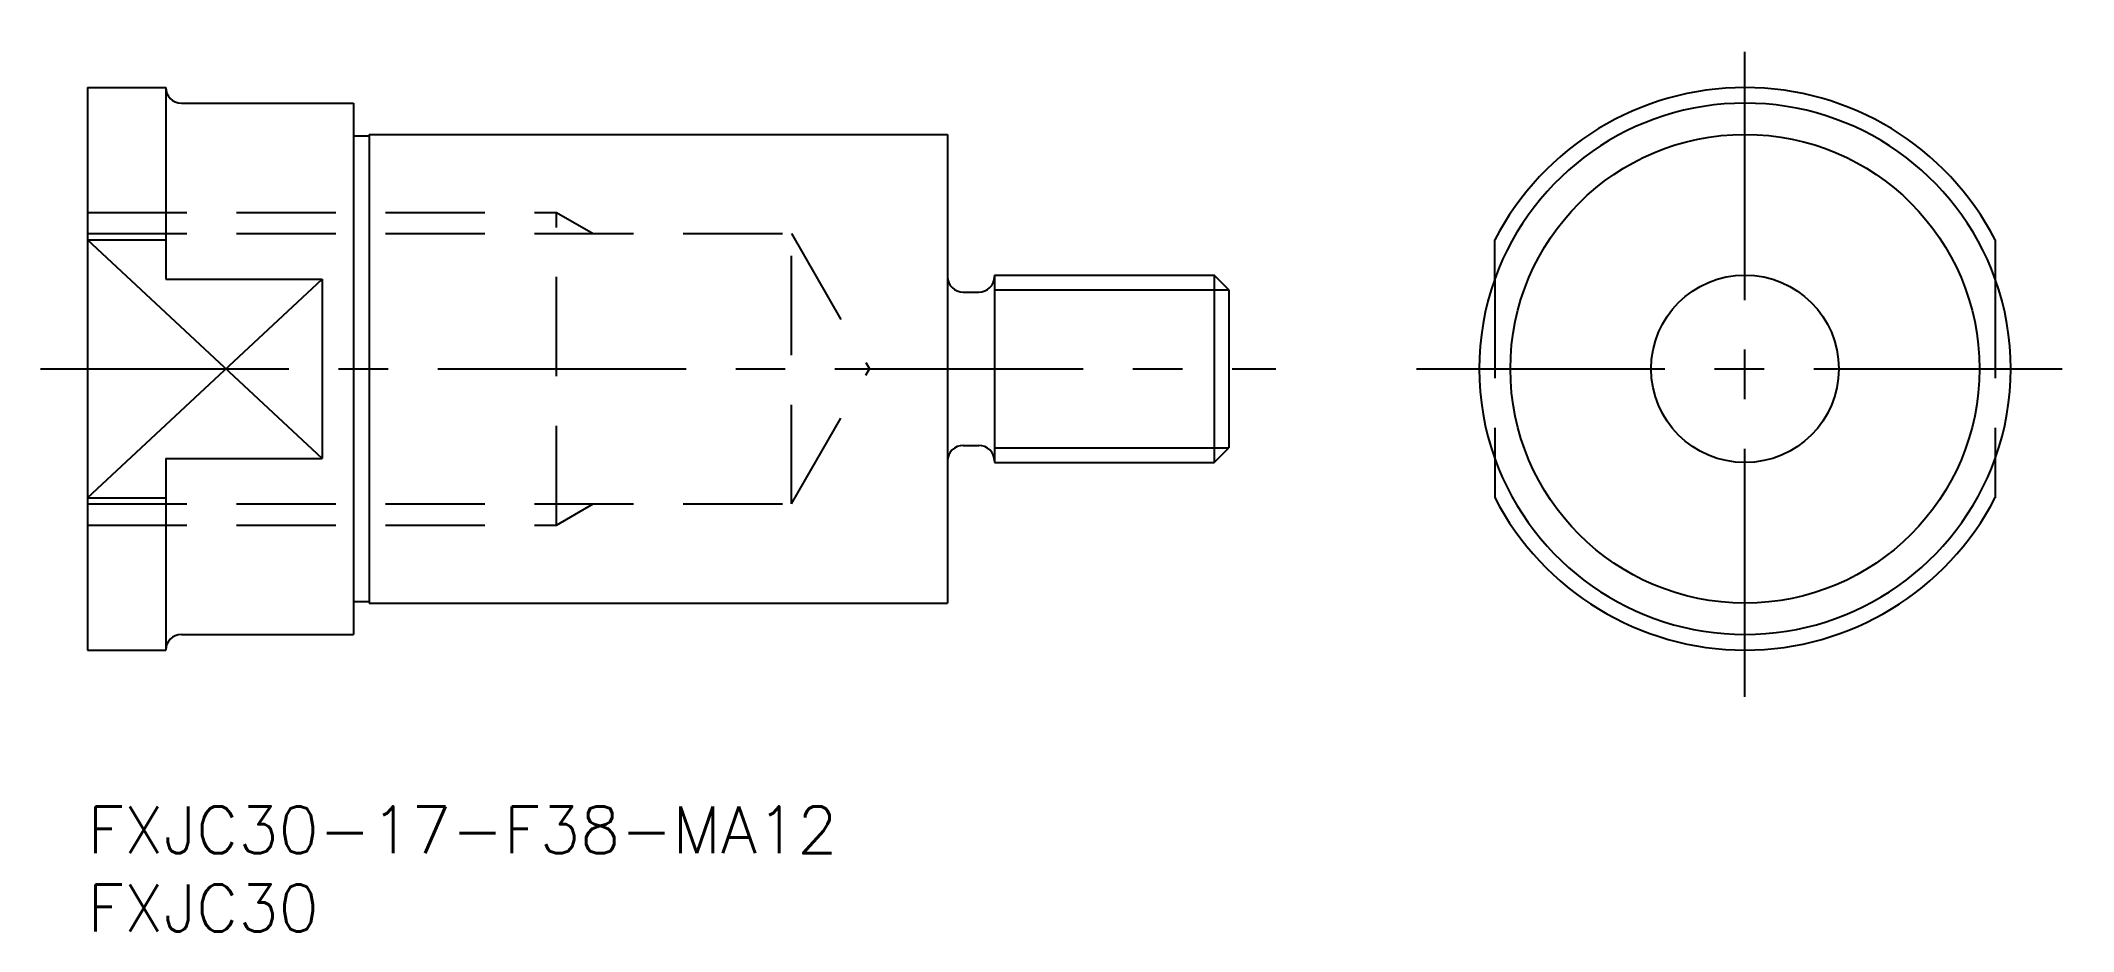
# Model space of a CAD drawing. Extents: x -3 to 127, y -8 to 49.
import ezdxf

# ---------------------------------------------------------------- set-up
doc = ezdxf.new("R2010")
doc.units = 0
doc.header["$LTSCALE"] = 0.5
doc.linetypes.add('CENTER', pattern=[50.8, 31.75, -6.35, 6.35, -6.35])
doc.linetypes.add('DASHED', pattern=[19.05, 12.7, -6.35])
for name, color, linetype in [('MSM_CENTER', 1, 'CENTER'), ('MSM_CONTINUOUS', 7, 'CONTINUOUS'), ('MSM_DASHED', 4, 'DASHED'), ('MSM_NARROW', 5, 'CONTINUOUS'), ('MSM_PART_NUMBER', 7, 'CONTINUOUS')]:
    doc.layers.add(name, color=color, linetype=linetype)
doc.styles.get("Standard").update_dxf_attribs({"font": 'txt.shx', "height": 3, "bigfont": 'bigfont.shx'})

# ---------------------------------------------------------------- blocks, each defined once
blk = doc.blocks.new('*U14')
at = {"layer": 'MSM_PART_NUMBER'}
blk.add_text('FXJC30-17-F38-MA12', height=3, dxfattribs=at).set_placement((0, -3))
blk = doc.blocks.new('*U15')
at = {"layer": 'MSM_PART_NUMBER'}
blk.add_text('FXJC30', height=3, dxfattribs=at).set_placement((0, -8))

msp = doc.modelspace()

# ---------------------------------------------------------------- linework, layer by layer
at = {"layer": 'MSM_CENTER'}
for p, q in [((106, 7), (106, 49)), ((-3, 28), (76, 28)), ((85, 28), (127, 28))]:
    msp.add_line(p, q, dxfattribs=at)
at = {"layer": 'MSM_CONTINUOUS'}
for p, q in [((0, 46), (0, 10)), ((0, 46), (5, 46)), ((5, 46), (5, 33.74)), ((6, 45), (17, 45)), ((17, 45), (17, 11)), ((18, 43), (55, 43)), ((18, 43), (18, 13)), ((55, 43), (55, 13)), ((17, 42.9), (18, 42.9)), ((0, 36.25), (5, 36.25)), ((90, 33.74), (90, 36.25)), ((122, 36.25), (122, 33.74)), ((58, 34), (72.05, 34)), ((58, 34), (58, 22)), ((73, 33.05), (72.05, 34)), ((72.05, 34), (72.05, 22)), ((5, 33.74), (15, 33.74)), ((15, 33.74), (15, 22.26)), ((56, 32.9), (57, 32.9)), ((73, 33.05), (73, 22.95)), ((5, 22.26), (15, 22.26)), ((5, 22.26), (5, 10)), ((56, 23.1), (57, 23.1)), ((72.05, 22), (73, 22.95)), ((90, 22.26), (90, 19.75)), ((122, 22.26), (122, 19.75)), ((58, 22), (72.05, 22)), ((0, 19.75), (5, 19.75)), ((17, 13.1), (18, 13.1)), ((18, 13), (55, 13)), ((6, 11), (17, 11)), ((0, 10), (5, 10))]:
    msp.add_line(p, q, dxfattribs=at)
for radius in [15, 6]:
    msp.add_circle((106, 28), radius, dxfattribs=at)
for centre, radius, start, end in [((6, 46), 1, 180, 270), ((106, 28), 18, 27.266, 152.734), ((106, 28), 17, 19.7499, 160.2501), ((56, 33.9), 1, 180, 270), ((57, 33.9), 1, 270, 0), ((106, 28), 17, 160.2501, 199.7499), ((106, 28), 17, 340.2501, 19.7499), ((56, 22.1), 1, 90, 180), ((57, 22.1), 1, 0, 90), ((106, 28), 17, 199.7499, 340.2501), ((106, 28), 18, 207.266, 332.734), ((6, 10), 1, 90, 180)]:
    msp.add_arc(centre, radius, start, end, dxfattribs=at)
at = {"layer": 'MSM_DASHED'}
for p, q in [((0, 38), (30, 38)), ((30, 18), (30, 38)), ((30, 38), (32.34, 36.65)), ((0, 36.65), (45.01, 36.65)), ((45.01, 36.65), (50, 28)), ((45.01, 19.35), (45.01, 36.65)), ((90, 33.74), (90, 22.26)), ((122, 33.74), (122, 22.26)), ((45.01, 19.35), (50, 28)), ((0, 19.35), (45.01, 19.35)), ((30, 18), (32.34, 19.35)), ((0, 18), (30, 18))]:
    msp.add_line(p, q, dxfattribs=at)
at = {"layer": 'MSM_NARROW'}
for p, q in [((15, 22.26), (0, 36.25)), ((0, 19.75), (15, 33.74)), ((58, 33.05), (73, 33.05)), ((58, 22.95), (73, 22.95))]:
    msp.add_line(p, q, dxfattribs=at)

# ---------------------------------------------------------------- block references
at = {"layer": 'MSM_CONTINUOUS'}
for name in ['*U14', '*U15']:
    msp.add_blockref(name, (0, 0), dxfattribs=at)

doc.saveas('drawing.dxf')
